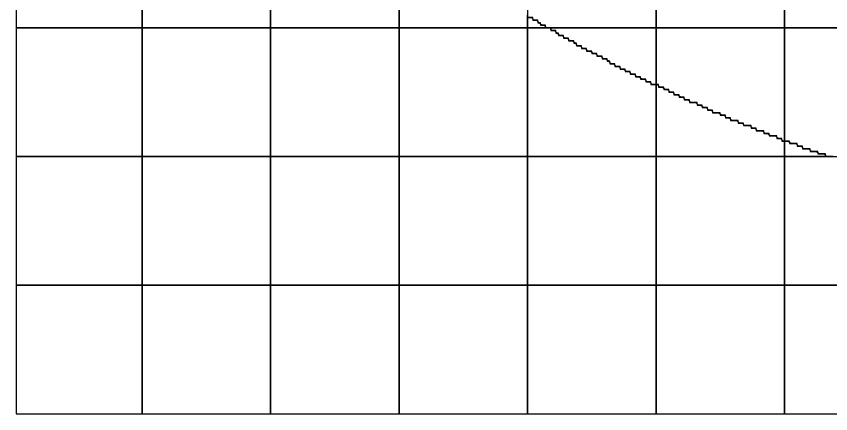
# Model space of a CAD drawing. Header units: metres. Extents: x -2.2 to 1, y -5.2 to 5.1.
# Drawn here: x -1.495 to -0.703, y -5.16 to -4.774 of the extents above; entities that cross this region are included whole.
import ezdxf

# ---------------------------------------------------------------- set-up
doc = ezdxf.new("R2010")
doc.units = ezdxf.units.M

msp = doc.modelspace()

# ---------------------------------------------------------------- linework, layer by layer
at = {"layer": '10', "color": 2}
for points in [[(-1.49543, -4.7855, 0), (-1.37293, -4.7855, 0), (-1.37293, -4.6605, 0), (-1.49543, -4.6605, 0), (-1.49543, -4.7855, 0)], [(-1.37293, -4.7855, 0), (-1.24793, -4.7855, 0), (-1.24793, -4.6605, 0), (-1.37293, -4.6605, 0), (-1.37293, -4.7855, 0)], [(-1.24793, -4.6605, 0), (-1.24793, -4.7855, 0)], [(-1.24793, -4.7855, 0), (-1.12293, -4.7855, 0), (-1.12293, -4.6905, 0)], [(-1.12293, -4.6905, 0), (-1.12293, -4.7855, 0)], [(-1.12293, -4.7855, 0), (-0.99793, -4.7855, 0), (-0.99793, -4.773, 0)], [(-0.99793, -4.7855, 0), (-0.98043, -4.7855, 0), (-0.98043, -4.783, 0), (-0.98418, -4.783, 0), (-0.98543, -4.78175, 0), (-0.98543, -4.7805, 0), (-0.98668, -4.7805, 0), (-0.98793, -4.77925, 0), (-0.98793, -4.778, 0), (-0.99168, -4.778, 0), (-0.99293, -4.77675, 0), (-0.99293, -4.7755, 0), (-0.99793, -4.7755, 0), (-0.99793, -4.7855, 0)], [(-1.49543, -4.9105, 0), (-1.37293, -4.9105, 0), (-1.37293, -4.7855, 0), (-1.49543, -4.7855, 0), (-1.49543, -4.9105, 0)], [(-1.37293, -4.9105, 0), (-1.24793, -4.9105, 0), (-1.24793, -4.7855, 0), (-1.37293, -4.7855, 0), (-1.37293, -4.9105, 0)], [(-1.24793, -4.9105, 0), (-1.12293, -4.9105, 0), (-1.12293, -4.7855, 0), (-1.24793, -4.7855, 0), (-1.24793, -4.9105, 0)], [(-1.12293, -4.9105, 0), (-0.99793, -4.9105, 0), (-0.99793, -4.7855, 0), (-1.12293, -4.7855, 0), (-1.12293, -4.9105, 0)], [(-0.99793, -4.9105, 0), (-0.87293, -4.9105, 0), (-0.87293, -4.8405, 0), (-0.87668, -4.8405, 0), (-0.87793, -4.83925, 0), (-0.87793, -4.838, 0), (-0.88168, -4.838, 0), (-0.88293, -4.83675, 0), (-0.88293, -4.8355, 0), (-0.88668, -4.8355, 0), (-0.88793, -4.83425, 0), (-0.88793, -4.833, 0), (-0.89168, -4.833, 0), (-0.89293, -4.83175, 0), (-0.89293, -4.8305, 0), (-0.89668, -4.8305, 0), (-0.89793, -4.82925, 0), (-0.89793, -4.828, 0), (-0.90168, -4.828, 0), (-0.90293, -4.82675, 0), (-0.90293, -4.8255, 0), (-0.90668, -4.8255, 0), (-0.90793, -4.82425, 0), (-0.90793, -4.823, 0), (-0.91168, -4.823, 0), (-0.91293, -4.82175, 0), (-0.91293, -4.8205, 0), (-0.91668, -4.8205, 0), (-0.91793, -4.81925, 0), (-0.91793, -4.818, 0), (-0.91918, -4.818, 0), (-0.92043, -4.81675, 0), (-0.92043, -4.8155, 0), (-0.92418, -4.8155, 0), (-0.92543, -4.81425, 0), (-0.92543, -4.813, 0), (-0.92918, -4.813, 0), (-0.93043, -4.81175, 0), (-0.93043, -4.8105, 0), (-0.93418, -4.8105, 0), (-0.93543, -4.80925, 0), (-0.93543, -4.808, 0), (-0.93918, -4.808, 0), (-0.94043, -4.80675, 0), (-0.94043, -4.8055, 0), (-0.94418, -4.8055, 0), (-0.94543, -4.80425, 0), (-0.94543, -4.803, 0), (-0.94918, -4.803, 0), (-0.95043, -4.80175, 0), (-0.95043, -4.8005, 0), (-0.95168, -4.8005, 0), (-0.95293, -4.79925, 0), (-0.95293, -4.798, 0), (-0.95668, -4.798, 0), (-0.95793, -4.79675, 0), (-0.95793, -4.7955, 0), (-0.96168, -4.7955, 0), (-0.96293, -4.79425, 0), (-0.96293, -4.793, 0), (-0.96668, -4.793, 0), (-0.96793, -4.79175, 0), (-0.96793, -4.7905, 0), (-0.96918, -4.7905, 0), (-0.97043, -4.78925, 0), (-0.97043, -4.788, 0), (-0.97418, -4.788, 0), (-0.97543, -4.78675, 0), (-0.97543, -4.7855, 0), (-0.99793, -4.7855, 0), (-0.99793, -4.9105, 0)], [(-0.87293, -4.9105, 0), (-0.74793, -4.9105, 0), (-0.74793, -4.8955, 0), (-0.74918, -4.8955, 0), (-0.75043, -4.89425, 0), (-0.75043, -4.893, 0), (-0.75418, -4.893, 0), (-0.75543, -4.89175, 0), (-0.75543, -4.8905, 0), (-0.76168, -4.8905, 0), (-0.76293, -4.88925, 0), (-0.76293, -4.888, 0), (-0.76668, -4.888, 0), (-0.76793, -4.88675, 0), (-0.76793, -4.8855, 0), (-0.77418, -4.8855, 0), (-0.77543, -4.88425, 0), (-0.77543, -4.883, 0), (-0.77918, -4.883, 0), (-0.78043, -4.88175, 0), (-0.78043, -4.8805, 0), (-0.78668, -4.8805, 0), (-0.78793, -4.87925, 0), (-0.78793, -4.878, 0), (-0.79168, -4.878, 0), (-0.79293, -4.87675, 0), (-0.79293, -4.8755, 0), (-0.79918, -4.8755, 0), (-0.80043, -4.87425, 0), (-0.80043, -4.873, 0), (-0.80418, -4.873, 0), (-0.80543, -4.87175, 0), (-0.80543, -4.8705, 0), (-0.80918, -4.8705, 0), (-0.81043, -4.86925, 0), (-0.81043, -4.868, 0), (-0.81668, -4.868, 0), (-0.81793, -4.86675, 0), (-0.81793, -4.8655, 0), (-0.82168, -4.8655, 0), (-0.82293, -4.86425, 0), (-0.82293, -4.863, 0), (-0.82668, -4.863, 0), (-0.82793, -4.86175, 0), (-0.82793, -4.8605, 0), (-0.83168, -4.8605, 0), (-0.83293, -4.85925, 0), (-0.83293, -4.858, 0), (-0.83918, -4.858, 0), (-0.84043, -4.85675, 0), (-0.84043, -4.8555, 0), (-0.84418, -4.8555, 0), (-0.84543, -4.85425, 0), (-0.84543, -4.853, 0), (-0.84918, -4.853, 0), (-0.85043, -4.85175, 0), (-0.85043, -4.8505, 0), (-0.85418, -4.8505, 0), (-0.85543, -4.84925, 0), (-0.85543, -4.848, 0), (-0.85918, -4.848, 0), (-0.86043, -4.84675, 0), (-0.86043, -4.8455, 0), (-0.86418, -4.8455, 0), (-0.86543, -4.84425, 0), (-0.86543, -4.843, 0), (-0.86918, -4.843, 0), (-0.87043, -4.84175, 0), (-0.87043, -4.8405, 0), (-0.87293, -4.8405, 0), (-0.87293, -4.9105, 0)], [(-0.74793, -4.9105, 0), (-0.70793, -4.9105, 0), (-0.70793, -4.908, 0), (-0.71418, -4.908, 0), (-0.71543, -4.90675, 0), (-0.71543, -4.9055, 0), (-0.72168, -4.9055, 0), (-0.72293, -4.90425, 0), (-0.72293, -4.903, 0), (-0.72918, -4.903, 0), (-0.73043, -4.90175, 0), (-0.73043, -4.9005, 0), (-0.73418, -4.9005, 0), (-0.73543, -4.89925, 0), (-0.73543, -4.898, 0), (-0.74168, -4.898, 0), (-0.74293, -4.89675, 0), (-0.74293, -4.8955, 0), (-0.74793, -4.8955, 0), (-0.74793, -4.9105, 0)], [(-1.49543, -5.0355, 0), (-1.37293, -5.0355, 0), (-1.37293, -4.9105, 0), (-1.49543, -4.9105, 0), (-1.49543, -5.0355, 0)], [(-1.37293, -5.0355, 0), (-1.24793, -5.0355, 0), (-1.24793, -4.9105, 0), (-1.37293, -4.9105, 0), (-1.37293, -5.0355, 0)], [(-1.24793, -5.0355, 0), (-1.12293, -5.0355, 0), (-1.12293, -4.9105, 0), (-1.24793, -4.9105, 0), (-1.24793, -5.0355, 0)], [(-1.12293, -5.0355, 0), (-0.99793, -5.0355, 0), (-0.99793, -4.9105, 0), (-1.12293, -4.9105, 0), (-1.12293, -5.0355, 0)], [(-0.99793, -5.0355, 0), (-0.87293, -5.0355, 0), (-0.87293, -4.9105, 0), (-0.99793, -4.9105, 0), (-0.99793, -5.0355, 0)], [(-0.87293, -5.0355, 0), (-0.74793, -5.0355, 0), (-0.74793, -4.9105, 0), (-0.87293, -4.9105, 0), (-0.87293, -5.0355, 0)], [(-0.70043, -4.9105, 0), (-0.74793, -4.9105, 0), (-0.74793, -5.0355, 0)], [(-1.49543, -5.1605, 0), (-1.37293, -5.1605, 0), (-1.37293, -5.0355, 0), (-1.49543, -5.0355, 0), (-1.49543, -5.1605, 0)], [(-1.37293, -5.1605, 0), (-1.24793, -5.1605, 0), (-1.24793, -5.0355, 0), (-1.37293, -5.0355, 0), (-1.37293, -5.1605, 0)], [(-1.24793, -5.1605, 0), (-1.12293, -5.1605, 0), (-1.12293, -5.0355, 0), (-1.24793, -5.0355, 0), (-1.24793, -5.1605, 0)], [(-1.12293, -5.1605, 0), (-0.99793, -5.1605, 0), (-0.99793, -5.0355, 0), (-1.12293, -5.0355, 0), (-1.12293, -5.1605, 0)], [(-0.99793, -5.1605, 0), (-0.87293, -5.1605, 0), (-0.87293, -5.0355, 0), (-0.99793, -5.0355, 0), (-0.99793, -5.1605, 0)], [(-0.87293, -5.1605, 0), (-0.74793, -5.1605, 0), (-0.74793, -5.0355, 0), (-0.87293, -5.0355, 0), (-0.87293, -5.1605, 0)], [(-0.74793, -5.1605, 0), (-0.62293, -5.1605, 0), (-0.62293, -5.0355, 0), (-0.74793, -5.0355, 0), (-0.74793, -5.1605, 0)], [(-0.74793, -5.0355, 0), (-0.62293, -5.0355, 0)]]:
    msp.add_polyline3d(points, dxfattribs=at)
at = {"layer": '9', "color": 5}
for points in [[(-0.99793, -4.7755, 0), (-0.99418, -4.7755, 0), (-0.99293, -4.77675, 0), (-0.99293, -4.778, 0), (-0.98918, -4.778, 0), (-0.98793, -4.77925, 0), (-0.98793, -4.7805, 0), (-0.98668, -4.7805, 0), (-0.98543, -4.78175, 0), (-0.98543, -4.783, 0), (-0.98168, -4.783, 0), (-0.98043, -4.78425, 0), (-0.98043, -4.7855, 0), (-0.87293, -4.7855, 0), (-0.87293, -4.6605, 0), (-0.99793, -4.6605, 0), (-0.99793, -4.7755, 0)], [(-0.87293, -4.7855, 0), (-0.74793, -4.7855, 0), (-0.74793, -4.6605, 0), (-0.87293, -4.6605, 0), (-0.87293, -4.7855, 0)], [(-0.74793, -4.7855, 0), (-0.62293, -4.7855, 0), (-0.62293, -4.6605, 0), (-0.74793, -4.6605, 0), (-0.74793, -4.7855, 0)], [(-0.97543, -4.788, 0), (-0.97168, -4.788, 0), (-0.97043, -4.78925, 0), (-0.97043, -4.7905, 0), (-0.96918, -4.7905, 0), (-0.96793, -4.79175, 0), (-0.96793, -4.793, 0), (-0.96418, -4.793, 0), (-0.96293, -4.79425, 0), (-0.96293, -4.7955, 0), (-0.95918, -4.7955, 0), (-0.95793, -4.79675, 0), (-0.95793, -4.798, 0), (-0.95418, -4.798, 0), (-0.95293, -4.79925, 0), (-0.95293, -4.8005, 0), (-0.95168, -4.8005, 0), (-0.95043, -4.80175, 0), (-0.95043, -4.803, 0), (-0.94668, -4.803, 0), (-0.94543, -4.80425, 0), (-0.94543, -4.8055, 0), (-0.94168, -4.8055, 0), (-0.94043, -4.80675, 0), (-0.94043, -4.808, 0), (-0.93668, -4.808, 0), (-0.93543, -4.80925, 0), (-0.93543, -4.8105, 0), (-0.93168, -4.8105, 0), (-0.93043, -4.81175, 0), (-0.93043, -4.813, 0), (-0.92668, -4.813, 0), (-0.92543, -4.81425, 0), (-0.92543, -4.8155, 0), (-0.92168, -4.8155, 0), (-0.92043, -4.81675, 0), (-0.92043, -4.818, 0), (-0.91918, -4.818, 0), (-0.91793, -4.81925, 0), (-0.91793, -4.8205, 0), (-0.91418, -4.8205, 0), (-0.91293, -4.82175, 0), (-0.91293, -4.823, 0), (-0.90918, -4.823, 0), (-0.90793, -4.82425, 0), (-0.90793, -4.8255, 0), (-0.90418, -4.8255, 0), (-0.90293, -4.82675, 0), (-0.90293, -4.828, 0), (-0.89918, -4.828, 0), (-0.89793, -4.82925, 0), (-0.89793, -4.8305, 0), (-0.89418, -4.8305, 0), (-0.89293, -4.83175, 0), (-0.89293, -4.833, 0), (-0.88918, -4.833, 0), (-0.88793, -4.83425, 0), (-0.88793, -4.8355, 0), (-0.88418, -4.8355, 0), (-0.88293, -4.83675, 0), (-0.88293, -4.838, 0), (-0.87918, -4.838, 0), (-0.87793, -4.83925, 0), (-0.87793, -4.8405, 0), (-0.87293, -4.8405, 0), (-0.87293, -4.7855, 0), (-0.97543, -4.7855, 0), (-0.97543, -4.788, 0)], [(-0.87293, -4.8405, 0), (-0.87168, -4.8405, 0), (-0.87043, -4.84175, 0), (-0.87043, -4.843, 0), (-0.86668, -4.843, 0), (-0.86543, -4.84425, 0), (-0.86543, -4.8455, 0), (-0.86168, -4.8455, 0), (-0.86043, -4.84675, 0), (-0.86043, -4.848, 0), (-0.85668, -4.848, 0), (-0.85543, -4.84925, 0), (-0.85543, -4.8505, 0), (-0.85168, -4.8505, 0), (-0.85043, -4.85175, 0), (-0.85043, -4.853, 0), (-0.84668, -4.853, 0), (-0.84543, -4.85425, 0), (-0.84543, -4.8555, 0), (-0.84168, -4.8555, 0), (-0.84043, -4.85675, 0), (-0.84043, -4.858, 0), (-0.83418, -4.858, 0), (-0.83293, -4.85925, 0), (-0.83293, -4.8605, 0), (-0.82918, -4.8605, 0), (-0.82793, -4.86175, 0), (-0.82793, -4.863, 0), (-0.82418, -4.863, 0), (-0.82293, -4.86425, 0), (-0.82293, -4.8655, 0), (-0.81918, -4.8655, 0), (-0.81793, -4.86675, 0), (-0.81793, -4.868, 0), (-0.81168, -4.868, 0), (-0.81043, -4.86925, 0), (-0.81043, -4.8705, 0), (-0.80668, -4.8705, 0), (-0.80543, -4.87175, 0), (-0.80543, -4.873, 0), (-0.80168, -4.873, 0), (-0.80043, -4.87425, 0), (-0.80043, -4.8755, 0), (-0.79418, -4.8755, 0), (-0.79293, -4.87675, 0), (-0.79293, -4.878, 0), (-0.78918, -4.878, 0), (-0.78793, -4.87925, 0), (-0.78793, -4.8805, 0), (-0.78168, -4.8805, 0), (-0.78043, -4.88175, 0), (-0.78043, -4.883, 0), (-0.77668, -4.883, 0), (-0.77543, -4.88425, 0), (-0.77543, -4.8855, 0), (-0.76918, -4.8855, 0), (-0.76793, -4.88675, 0), (-0.76793, -4.888, 0), (-0.76418, -4.888, 0), (-0.76293, -4.88925, 0), (-0.76293, -4.8905, 0), (-0.75668, -4.8905, 0), (-0.75543, -4.89175, 0), (-0.75543, -4.893, 0), (-0.75168, -4.893, 0), (-0.75043, -4.89425, 0), (-0.75043, -4.8955, 0), (-0.74793, -4.8955, 0), (-0.74793, -4.7855, 0), (-0.87293, -4.7855, 0), (-0.87293, -4.8405, 0)], [(-0.74793, -4.8955, 0), (-0.74418, -4.8955, 0), (-0.74293, -4.89675, 0), (-0.74293, -4.898, 0), (-0.73668, -4.898, 0), (-0.73543, -4.89925, 0), (-0.73543, -4.9005, 0), (-0.73168, -4.9005, 0), (-0.73043, -4.90175, 0), (-0.73043, -4.903, 0), (-0.72418, -4.903, 0), (-0.72293, -4.90425, 0), (-0.72293, -4.9055, 0), (-0.71668, -4.9055, 0), (-0.71543, -4.90675, 0), (-0.71543, -4.908, 0), (-0.70918, -4.908, 0), (-0.70793, -4.90925, 0), (-0.70793, -4.9105, 0), (-0.62293, -4.9105, 0), (-0.62293, -4.7855, 0), (-0.74793, -4.7855, 0), (-0.74793, -4.8955, 0)]]:
    msp.add_polyline3d(points, dxfattribs=at)

doc.saveas('drawing.dxf')
